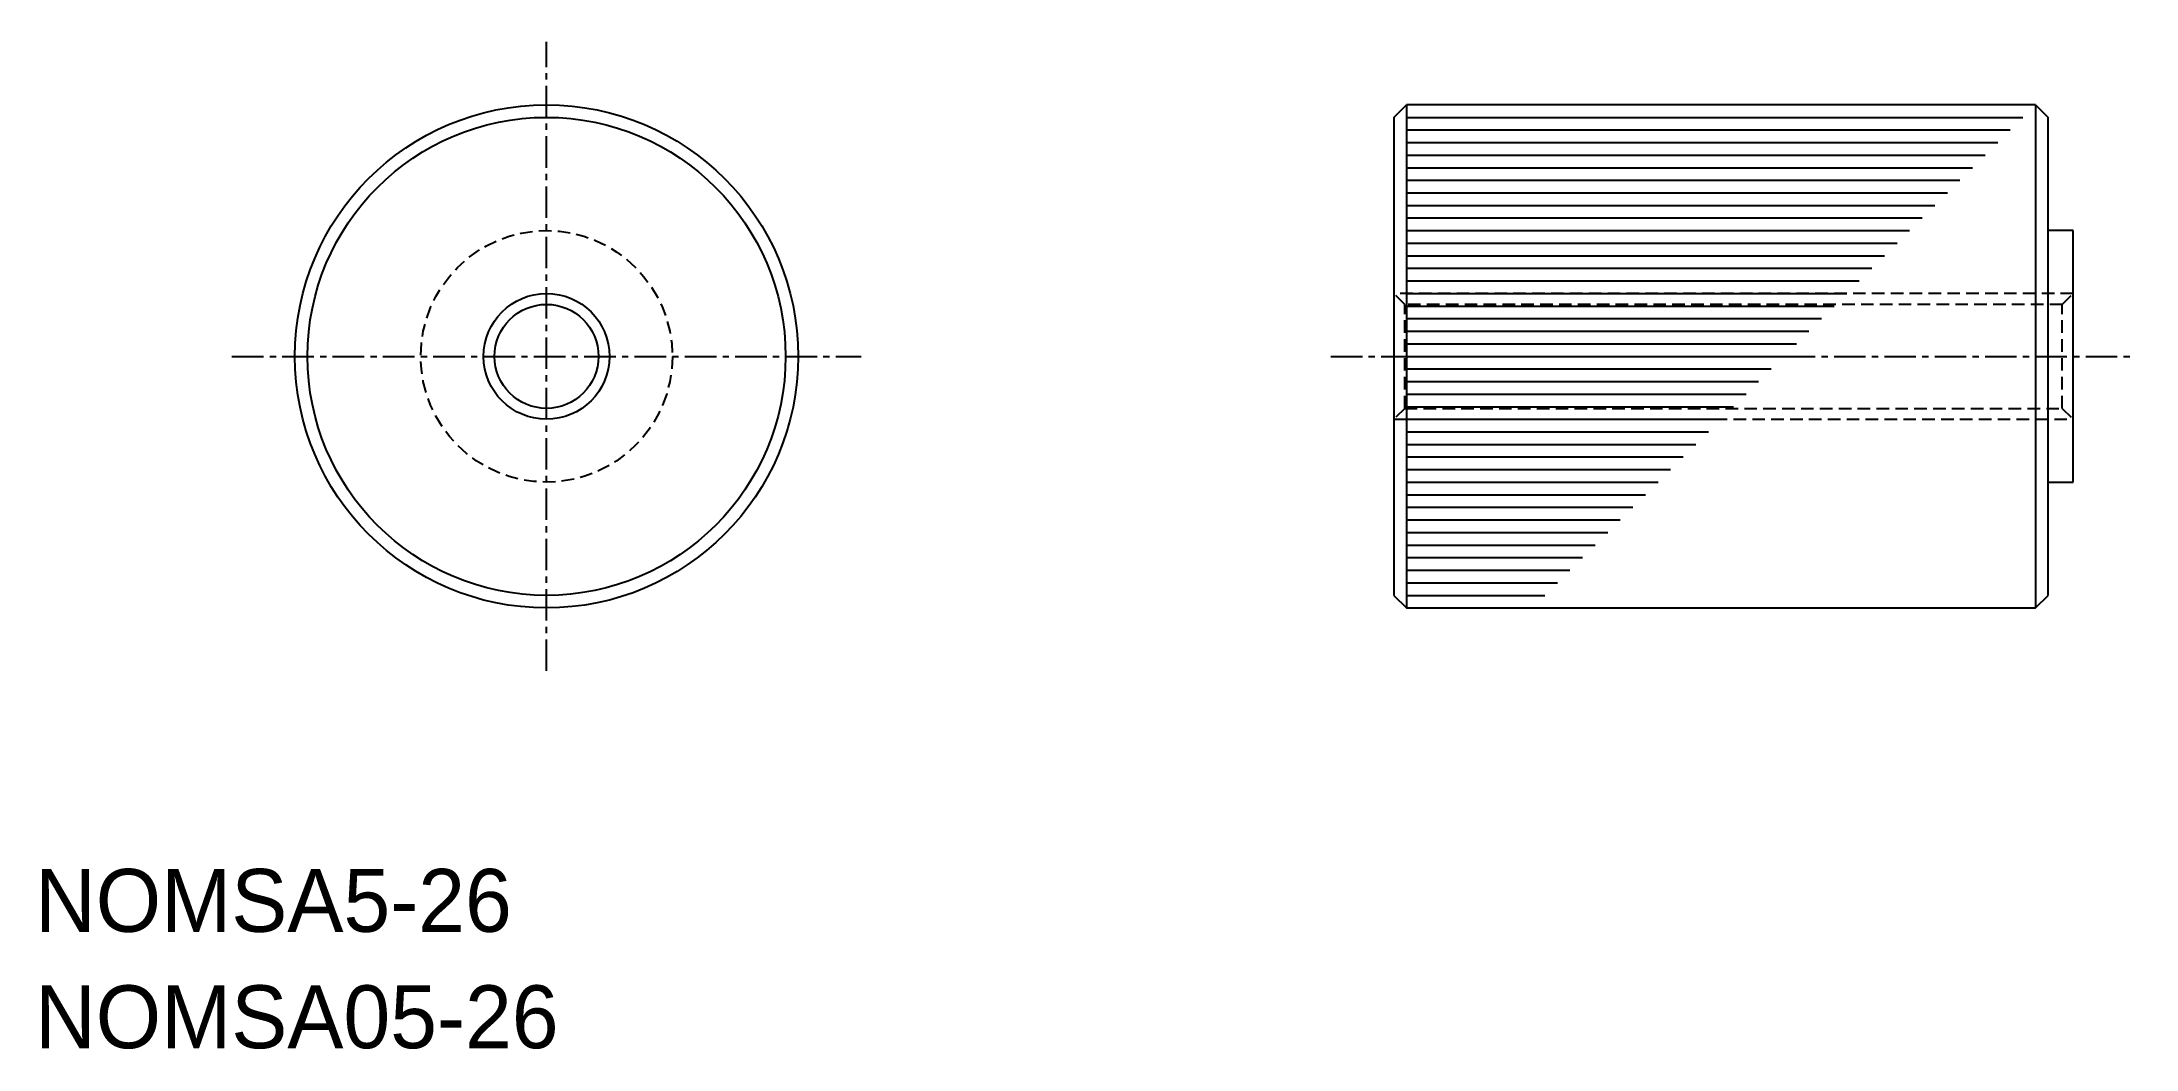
# Model space of a CAD drawing. Extents: x 0.3 to 83.5, y 0 to 40.
import ezdxf

# ---------------------------------------------------------------- set-up
doc = ezdxf.new("R2010")
doc.units = 0
doc.linetypes.add('CENTER', pattern=[2, 1.25, -0.25, 0.25, -0.25])
doc.linetypes.add('DASHED', pattern=[0.75, 0.5, -0.25])
doc.layers.get('0').update_dxf_attribs({"linetype": 'CONTINUOUS'})
doc.layers.add('CENTER', color=1, linetype='CENTER')

msp = doc.modelspace()

# ---------------------------------------------------------------- linework, layer by layer
at = {"color": 7, "linetype": 'CONTINUOUS'}
for p, q in [((54, 37), (54.5, 37.5)), ((54.5, 37.5), (54.5, 17.5)), ((79.5, 37.5), (54.5, 37.5)), ((79.5, 37.5), (79.5, 17.5)), ((79.5, 37.5), (80, 37)), ((54, 37), (54, 18)), ((54.5, 37), (79, 37)), ((80, 18), (80, 37)), ((54.5, 36.5), (78.5, 36.5)), ((54.5, 36), (78, 36)), ((54.5, 35.5), (77.5, 35.5)), ((54.5, 35), (77, 35)), ((54.5, 34.5), (76.5, 34.5)), ((54.5, 34), (76, 34)), ((54.5, 33.5), (75.5, 33.5)), ((54.5, 33), (75, 33)), ((54.5, 32.5), (74.5, 32.5)), ((81, 32.5), (80, 32.5)), ((81, 22.5), (81, 32.5)), ((54.5, 32), (74, 32)), ((54.5, 31.5), (73.5, 31.5)), ((54.5, 31), (73, 31)), ((54.5, 30.5), (72.5, 30.5)), ((54.5, 30), (72, 30)), ((54.5, 29.5), (71.5, 29.5)), ((54.5, 29), (71, 29)), ((54.5, 28.5), (70.5, 28.5)), ((54.5, 28), (70, 28)), ((54.5, 27.5), (69.5, 27.5)), ((54.5, 27), (69, 27)), ((54.5, 26.5), (68.5, 26.5)), ((54.5, 26), (68, 26)), ((54.5, 25.5), (67.5, 25.5)), ((54.5, 25), (67, 25)), ((54.5, 24.5), (66.5, 24.5)), ((54.5, 24), (66, 24)), ((54.5, 23.5), (65.5, 23.5)), ((54.5, 23), (65, 23)), ((54.5, 22.5), (64.5, 22.5)), ((80, 22.5), (81, 22.5)), ((54.5, 22), (64, 22)), ((54.5, 21.5), (63.5, 21.5)), ((54.5, 21), (63, 21)), ((54.5, 20.5), (62.5, 20.5)), ((54.5, 20), (62, 20)), ((54.5, 19.5), (61.5, 19.5)), ((54.5, 19), (61, 19)), ((54.5, 18.5), (60.5, 18.5)), ((54, 18), (54.5, 17.5)), ((54.5, 18), (60, 18)), ((54.5, 17.5), (79.5, 17.5)), ((79.5, 17.5), (80, 18))]:
    msp.add_line(p, q, dxfattribs=at)
at = {"color": 3, "linetype": 'DASHED'}
for p, q in [((54.433, 29.567), (54, 30)), ((81, 30), (54, 30)), ((80.567, 29.567), (81, 30)), ((54.433, 25.433), (54.433, 29.567)), ((80.567, 29.567), (54.433, 29.567)), ((80.567, 25.433), (80.567, 29.567)), ((54.433, 25.433), (54, 25)), ((54, 25), (81, 25)), ((54.433, 25.433), (80.567, 25.433)), ((80.567, 25.433), (81, 25))]:
    msp.add_line(p, q, dxfattribs=at)
at = {"color": 7, "linetype": 'CONTINUOUS'}
for radius in [10, 9.5, 2.067]:
    msp.add_circle((20.329, 27.5), radius, dxfattribs=at)
at = {"color": 3, "linetype": 'DASHED'}
msp.add_circle((20.329, 27.5), 5, dxfattribs=at)
at = {"color": 3, "linetype": 'CONTINUOUS'}
msp.add_circle((20.329, 27.5), 2.5, dxfattribs=at)
at = {"layer": 'CENTER', "color": 1, "linetype": 'CENTER'}
for p, q in [((20.329, 15), (20.329, 40)), ((7.829, 27.5), (32.829, 27.5)), ((51.5, 27.5), (83.5, 27.5))]:
    msp.add_line(p, q, dxfattribs=at)

# ---------------------------------------------------------------- texts
at = {"color": 7, "linetype": 'CONTINUOUS'}
for s, p in [('NOMSA5-26', (0, 4.626)), ('NOMSA05-26', (0, 0))]:
    msp.add_text(s, height=2.5, dxfattribs=at).set_placement(p)

doc.saveas('drawing.dxf')
